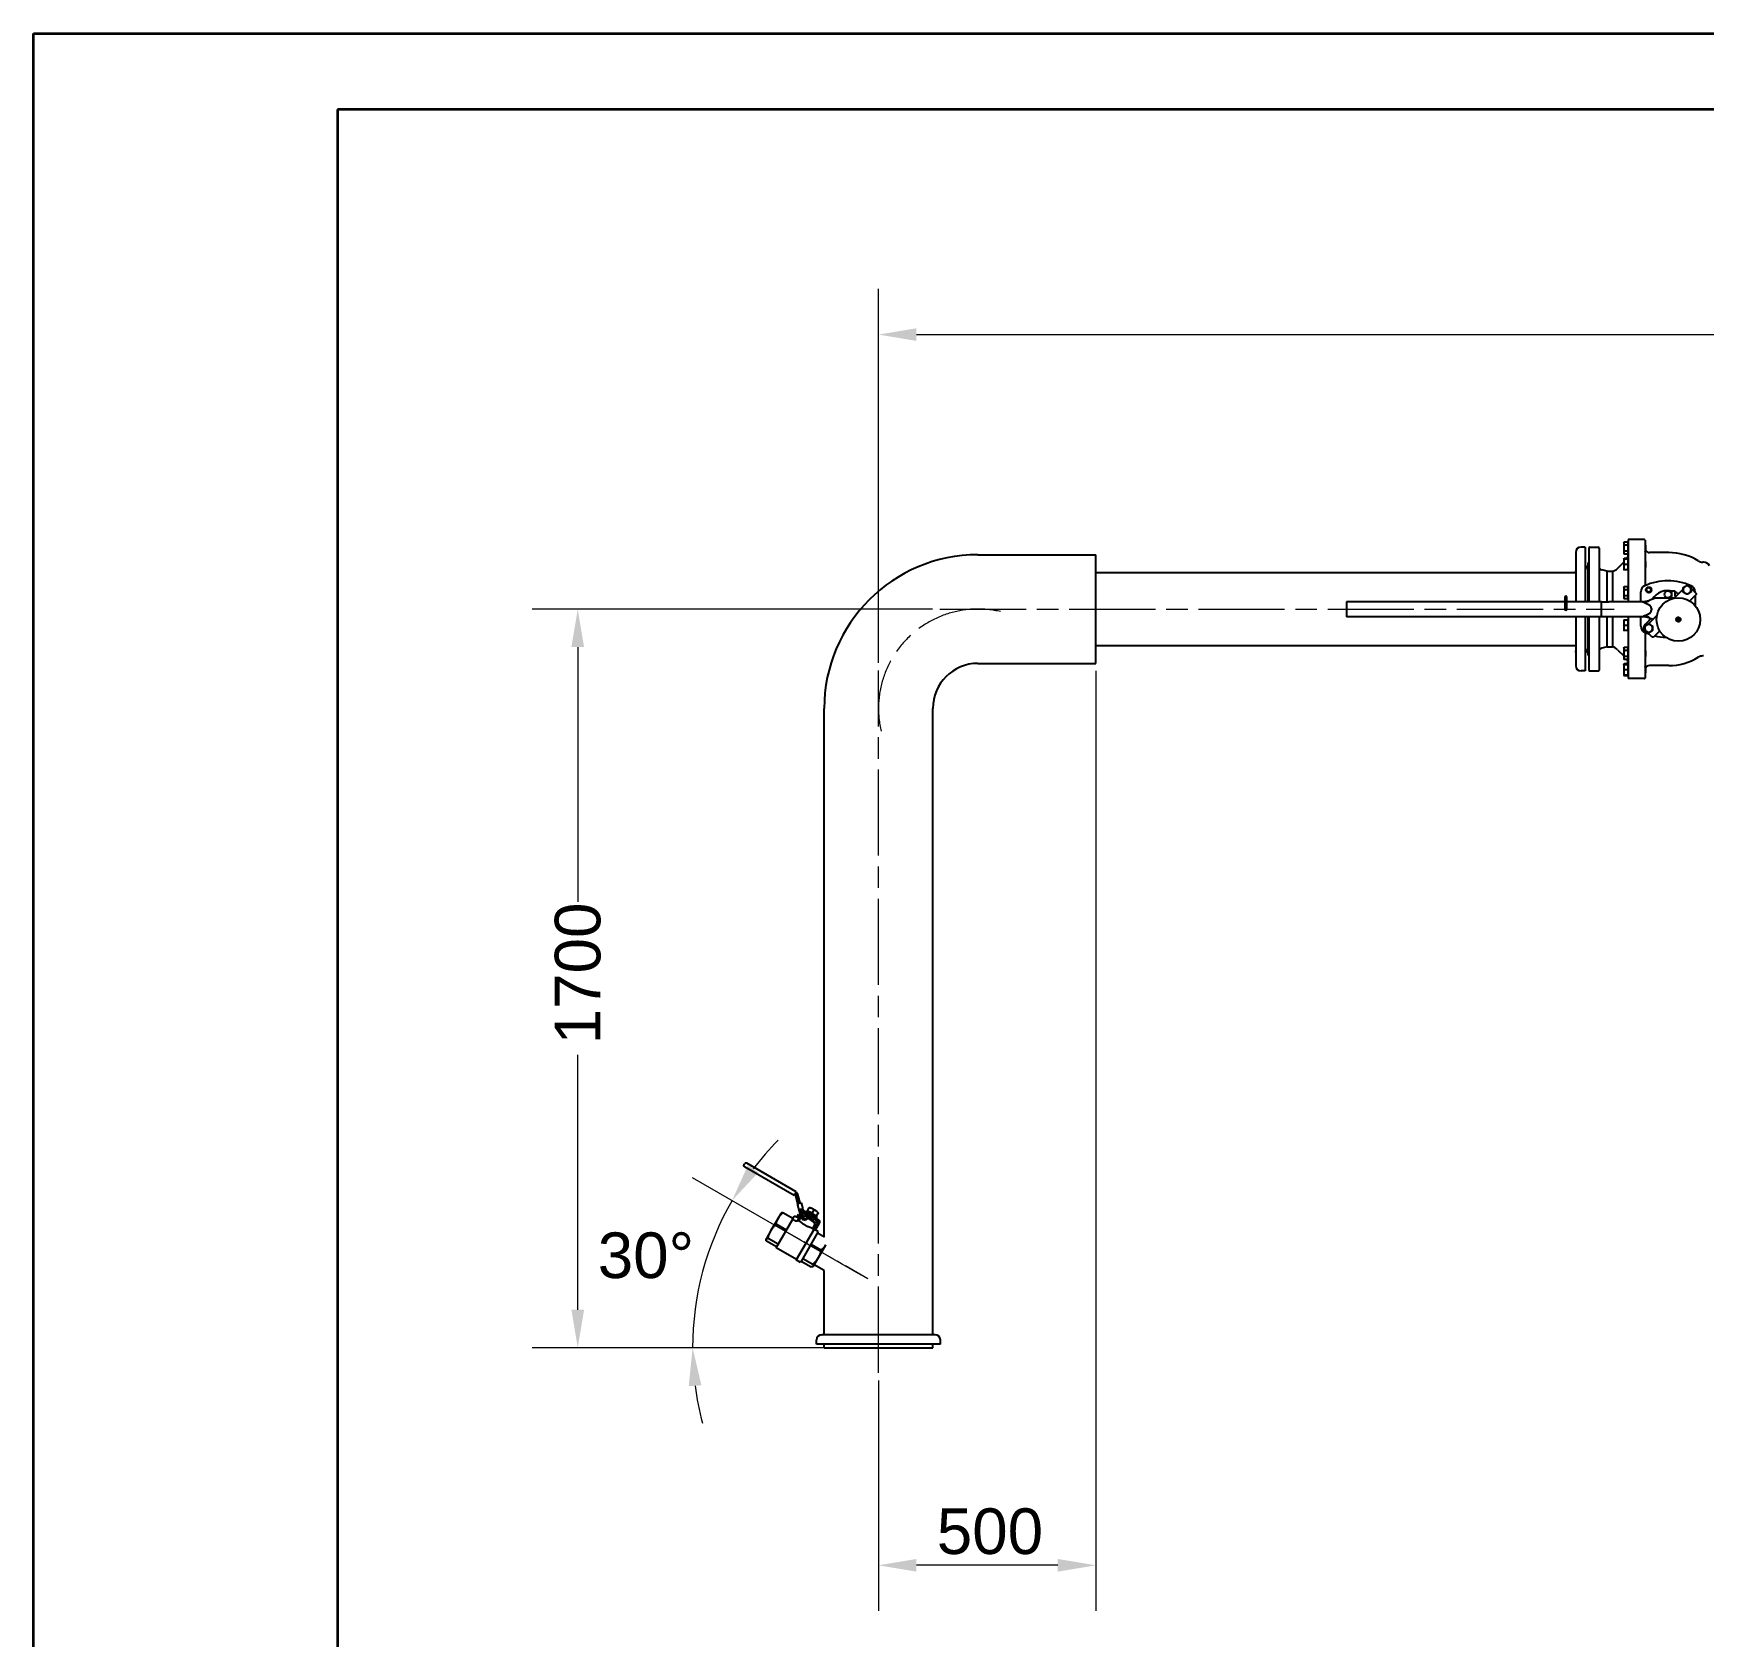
# Model space of a CAD drawing. Header units: millimetres. Extents: x 0 to 14700, y -3 to 10395.
# Drawn here: x 0 to 3844, y 6706 to 10395 of the extents above; entities that cross this region are included whole.
import ezdxf

# ---------------------------------------------------------------- set-up
doc = ezdxf.new("R2010")
doc.units = ezdxf.units.MM
doc.header["$LTSCALE"] = 35
doc.linetypes.add('CHAIN', pattern=[0.3543, 0.2362, -0.0295, 0.0591, -0.0295])
doc.layers.get('0').update_dxf_attribs({"lineweight": 18})
for name, color, linetype, lineweight in [('Border', 7, 'Continuous', 35), ('Centerline', 7, 'Continuous', 18), ('Dimension', 7, 'Continuous', 18), ('Visible', 7, 'Continuous', 25)]:
    doc.layers.add(name, color=color, linetype=linetype, lineweight=lineweight)
doc.styles.add('Title', font='arial.ttf')
doc.dimstyles.new('Default - Method 2b', dxfattribs={"dimscale": 35, "dimtxt": 3, "dimasz": 2.5, "dimexe": 3, "dimexo": 0.5, "dimgap": 0.7, "dimtad": 0, "dimtoh": 1, "dimdec": 1, "dimrnd": 1e-08, "dimtxsty": 'Title', "dimcen": 0.09, "dimdle": 10, "dimclrd": 256, "dimclre": 256, "dimclrt": 7, "dimadec": 0, "dimazin": 2, "dimtfac": 0.833333, "dimtdec": 1, "dimtmove": 0, "dimatfit": 3, "dimfxl": 1, "dimtolj": 1, "dimlwd": -1, "dimlwe": -1, "dimarcsym": 0})

# ---------------------------------------------------------------- blocks, each defined once
blk = doc.blocks.new('Borders Bigadan Border')
at = {"layer": 'Border'}
for p, q in [((0, 297), (420, 297)), ((0, 0), (0, 297)), ((415, 292), (20, 292)), ((20, 292), (20, 5))]:
    blk.add_line(p, q, dxfattribs=at)
blk = doc.blocks.new('*D31')
at = {"layer": 'Defpoints', "color": 0, "transparency": 16777216}
for p in [(7945.1, 9701.9), (1945.1, 8928.8), (7945.1, 8928.8)]:
    blk.add_point(p, dxfattribs=at)
at = {"layer": 'Dimension', "transparency": 16777216}
for p, q in [((1945.1, 8946.3), (1945.1, 9806.9)), ((7945.1, 8946.3), (7945.1, 9806.9)), ((2032.6, 9701.9), (7857.6, 9701.9))]:
    blk.add_line(p, q, dxfattribs=at)
for points in [[(2032.6, 9716.5), (2032.6, 9687.3), (1945.1, 9701.9)], [(7857.6, 9716.5), (7857.6, 9687.3), (7945.1, 9701.9)]]:
    blk.add_solid(points, dxfattribs=at)
at = {"layer": 'Dimension', "color": 7, "transparency": 16777216, "insert": (4788.2, 9726.4), "char_height": 105, "attachment_point": 7, "style": 'Title'}
blk.add_mtext('\\A1;6000', dxfattribs=at)
blk = doc.blocks.new('*D33')
at = {"layer": 'Defpoints', "color": 0, "transparency": 16777216}
for p in [(2086.6, 9070.3), (1252.9, 7370.3), (1839.1, 7370.3)]:
    blk.add_point(p, dxfattribs=at)
at = {"layer": 'Dimension', "transparency": 16777216}
for p, q in [((2069.1, 9070.3), (1147.9, 9070.3)), ((1252.9, 8982.8), (1252.9, 8396.4)), ((1252.9, 7457.8), (1252.9, 8044.1)), ((1821.6, 7370.3), (1147.9, 7370.3))]:
    blk.add_line(p, q, dxfattribs=at)
for points in [[(1238.3, 8982.8), (1267.5, 8982.8), (1252.9, 9070.3)], [(1238.3, 7457.8), (1267.5, 7457.8), (1252.9, 7370.3)]]:
    blk.add_solid(points, dxfattribs=at)
at = {"layer": 'Dimension', "color": 7, "transparency": 16777216, "insert": (1306.5, 8068.6), "char_height": 105, "attachment_point": 7, "rotation": 90, "style": 'Title'}
blk.add_mtext('\\A1;1700', dxfattribs=at)
blk = doc.blocks.new('*D35')
at = {"layer": 'Defpoints', "color": 0, "transparency": 16777216}
for p in [(2445.1, 8945.3), (1945.1, 7312.8), (1945.1, 6869.7)]:
    blk.add_point(p, dxfattribs=at)
at = {"layer": 'Dimension', "transparency": 16777216}
for p, q in [((2445.1, 8927.8), (2445.1, 6764.7)), ((1945.1, 7295.3), (1945.1, 6764.7)), ((2357.6, 6869.7), (2032.6, 6869.7))]:
    blk.add_line(p, q, dxfattribs=at)
for points in [[(2032.6, 6884.3), (2032.6, 6855.1), (1945.1, 6869.7)], [(2357.6, 6884.3), (2357.6, 6855.1), (2445.1, 6869.7)]]:
    blk.add_solid(points, dxfattribs=at)
at = {"layer": 'Dimension', "color": 7, "transparency": 16777216, "insert": (2079.3, 6894.2), "char_height": 105, "attachment_point": 7, "style": 'Title'}
blk.add_mtext('\\A1;500', dxfattribs=at)
blk = doc.blocks.new('*D38')
at = {"layer": 'Defpoints', "color": 0, "transparency": 16777216}
for p in [(1558.1, 7602.1), (1920.3, 7529), (2070.1, 7370.3), (2195.2, 7370.3)]:
    blk.add_point(p, dxfattribs=at)
at = {"layer": 'Dimension', "transparency": 16777216}
for p, q in [((1905.1, 7537.7), (1517.1, 7761.7)), ((2052.6, 7370.3), (1412.3, 7370.3))]:
    blk.add_line(p, q, dxfattribs=at)
for start, end in [(135.1998, 142.5999), (150, 180), (187.4001, 194.8002)]:
    blk.add_arc((2195.2, 7370.3), 677.9, start, end, dxfattribs=at)
for points in [[(1668.8, 7773.9), (1644.5, 7790.1), (1608.1, 7709.2)], [(1508.3, 7282), (1537.5, 7283.9), (1517.3, 7370.3)]]:
    blk.add_solid(points, dxfattribs=at)
at = {"layer": 'Dimension', "color": 7, "transparency": 16777216, "insert": (1298.9, 7529.2), "char_height": 105, "attachment_point": 7, "style": 'Title'}
blk.add_mtext('\\A1;30°', dxfattribs=at)

msp = doc.modelspace()

# ---------------------------------------------------------------- linework, layer by layer
at = {"layer": 'Centerline', "linetype": 'CHAIN', "ltscale": 23.990969}
for p, q in [((2086.61, 9070.27), (3638.08, 9070.27)), ((1945.11, 7312.77), (1945.11, 8928.77))]:
    msp.add_line(p, q, dxfattribs=at)
at = {"layer": 'Centerline', "linetype": 'CHAIN', "ltscale": 7.157958}
msp.add_line((1920.29, 7528.99), (1725.03, 7641.72), dxfattribs=at)
at = {"layer": 'Centerline', "linetype": 'CHAIN', "ltscale": 23.990969}
msp.add_arc((2174.11, 8841.27), 229, 76.8645, 193.1355, dxfattribs=at)
at = {"layer": 'Visible'}
for p, q in [((3670.59, 9230.27), (3670.59, 9086.73)), ((3708.09, 9230.27), (3670.59, 9230.27)), ((3709.59, 9228.77), (3709.59, 9124.19)), ((2174.11, 9195.27), (2445.11, 9195.27)), ((2445.11, 8945.27), (2445.11, 9195.27)), ((3550.09, 9200.77), (3550.09, 9200.64)), ((3550.09, 9200.34), (3550.09, 9200.64)), ((3550.09, 9200.34), (3550.09, 9158.37)), ((3571.59, 9212.77), (3562.09, 9212.77)), ((3571.59, 9212.77), (3571.59, 9086.73)), ((3580.59, 9086.73), (3580.59, 9210.77)), ((3582.59, 9212.77), (3601.59, 9212.77)), ((3603.59, 9210.77), (3603.59, 9086.73)), ((3660.59, 9222.32), (3661.66, 9224.18)), ((3660.59, 9222.32), (3660.59, 9220.72)), ((3660.59, 9220.72), (3660.59, 9210.32)), ((3660.59, 9210.32), (3660.59, 9199.93)), ((3660.59, 9199.93), (3660.59, 9198.32)), ((3660.59, 9198.32), (3661.66, 9196.47)), ((3669.79, 9224.18), (3661.66, 9224.18)), ((3669.79, 9217.25), (3661.66, 9217.25)), ((3669.79, 9203.4), (3661.66, 9203.4)), ((3669.79, 9196.47), (3661.66, 9196.47)), ((3669.79, 9224.18), (3669.79, 9217.25)), ((3669.79, 9221.32), (3670.59, 9221.32)), ((3669.79, 9217.25), (3669.79, 9203.4)), ((3669.79, 9203.4), (3669.79, 9196.47)), ((3669.79, 9199.32), (3670.59, 9199.32)), ((3710.59, 9217.1), (3709.59, 9218.1)), ((3710.59, 9203.55), (3709.85, 9202.81)), ((3710.59, 9217.1), (3710.59, 9203.55)), ((3764.09, 9200.27), (3719.59, 9200.27)), ((2445.11, 9154.42), (3550.09, 9154.42)), ((3550.09, 9154.76), (3550.09, 9158.37)), ((3550.09, 9154.76), (3550.09, 9086.73)), ((3577.59, 9176.27), (3577.59, 9086.73)), ((3579.32, 9176.27), (3577.59, 9176.27)), ((3579.32, 9176.27), (3580.59, 9177)), ((3622.59, 9157.27), (3609.65, 9160.5)), ((3622.59, 9086.73), (3622.59, 9157.27)), ((3622.59, 9157.27), (3634.72, 9157.27)), ((3634.72, 9157.27), (3634.72, 9086.73)), ((3646.33, 9163.84), (3660.59, 9178.1)), ((3660.59, 9184.8), (3661.66, 9186.65)), ((3660.59, 9184.8), (3660.59, 9178.8)), ((3660.59, 9178.8), (3660.59, 9166.8)), ((3660.59, 9166.8), (3660.59, 9160.8)), ((3668.06, 9186.65), (3661.66, 9186.65)), ((3669.79, 9184.8), (3661.66, 9184.8)), ((3669.79, 9172.8), (3661.66, 9172.8)), ((3669.79, 9160.8), (3661.66, 9160.8)), ((3669.79, 9184.8), (3669.79, 9172.8)), ((3669.79, 9183.8), (3670.59, 9183.8)), ((3669.79, 9172.8), (3669.79, 9160.8)), ((3669.79, 9161.8), (3670.59, 9161.8)), ((3710.59, 9179.57), (3709.59, 9180.57)), ((3710.59, 9166.02), (3709.6, 9165.03)), ((3710.59, 9179.57), (3710.59, 9166.02)), ((3844.25, 9178.27), (3842.3, 9178.27)), ((3660.59, 9119.79), (3661.66, 9121.65)), ((3660.59, 9119.79), (3660.59, 9118.19)), ((3660.59, 9118.19), (3660.59, 9107.79)), ((3669.79, 9121.65), (3661.66, 9121.65)), ((3669.79, 9114.72), (3661.66, 9114.72)), ((3669.79, 9121.65), (3669.79, 9114.72)), ((3669.79, 9118.79), (3670.59, 9118.79)), ((3669.79, 9114.72), (3669.79, 9100.87)), ((3778.19, 9111.11), (3771.19, 9111.11)), ((3776.63, 9095.42), (3797.29, 9116.07)), ((3805.78, 9124.56), (3805.93, 9124.71)), ((3805.93, 9124.71), (3806.04, 9124.71)), ((3806.53, 9124.71), (3808.76, 9124.71)), ((3808.76, 9124.71), (3811.81, 9121.66)), ((3815.29, 9118.19), (3827.14, 9106.33)), ((3022.09, 9086.73), (3022.09, 9052.73)), ((3525.09, 9086.73), (3022.09, 9086.73)), ((3525.09, 9097.73), (3525.09, 9069.73)), ((3529.09, 9069.73), (3529.09, 9097.73)), ((3609.09, 9086.73), (3529.09, 9086.73)), ((3609.09, 9054.52), (3609.09, 9086.73)), ((3703.36, 9086.73), (3625.87, 9086.73)), ((3660.59, 9107.79), (3660.59, 9097.4)), ((3660.59, 9097.4), (3660.59, 9095.79)), ((3660.59, 9095.79), (3661.66, 9093.94)), ((3669.79, 9100.87), (3661.66, 9100.87)), ((3669.79, 9093.94), (3661.66, 9093.94)), ((3669.79, 9100.87), (3669.79, 9093.94)), ((3669.79, 9096.79), (3670.59, 9096.79)), ((3699.59, 9086.73), (3699.59, 9110)), ((3731.17, 9094.66), (3719.09, 9090.27)), ((3719.09, 9089.39), (3719.09, 9090.27)), ((3773.82, 9095.27), (3734.59, 9095.27)), ((3770.19, 9110.11), (3770.19, 9099.27)), ((3778.09, 9098.07), (3778.09, 9096.87)), ((3779.19, 9100.68), (3779.19, 9110.11)), ((3779.29, 9099.27), (3780.48, 9099.27)), ((3827.14, 9103.5), (3812.48, 9088.84)), ((3824.59, 9110), (3824.59, 9108.88)), ((3824.59, 9100.95), (3824.59, 9078.33)), ((3827.14, 9106.33), (3827.14, 9103.5)), ((3609.09, 9052.73), (3022.09, 9052.73)), ((3550.09, 9052.73), (3550.09, 8973.99)), ((3571.59, 9052.73), (3571.59, 8927.77)), ((3577.59, 9052.73), (3577.59, 8964.27)), ((3580.59, 8929.77), (3580.59, 9052.73)), ((3603.59, 9052.73), (3603.59, 8929.77)), ((3622.59, 8983.27), (3622.59, 9052.73)), ((3703.36, 9052.73), (3625.87, 9052.73)), ((3634.72, 9052.73), (3634.72, 8983.27)), ((3660.59, 9044.74), (3660.59, 9038.74)), ((3660.59, 9038.74), (3660.59, 9026.74)), ((3669.79, 9044.74), (3661.66, 9044.74)), ((3669.79, 9044.74), (3669.79, 9032.74)), ((3669.79, 9043.74), (3670.59, 9043.74)), ((3670.59, 9052.73), (3670.59, 8910.27)), ((3699.59, 9030.53), (3699.59, 9052.73)), ((3719.48, 9044.63), (3709.41, 9034.56)), ((3717.39, 9036.17), (3736.94, 9055.72)), ((3719.09, 9050.27), (3728.18, 9046.96)), ((3721.24, 9049.48), (3721.24, 9048.87)), ((3783.18, 9048.11), (3782.46, 9048.83)), ((3783.18, 9048.11), (3788.02, 9043.28)), ((3783.53, 9049.89), (3784.25, 9049.17)), ((3789.08, 9044.34), (3784.25, 9049.17)), ((3788.74, 9042.56), (3788.02, 9043.28)), ((3789.08, 9044.34), (3789.8, 9043.62)), ((3660.59, 9026.74), (3660.59, 9020.74)), ((3669.79, 9032.74), (3661.66, 9032.74)), ((3669.79, 9020.74), (3661.66, 9020.74)), ((3669.79, 9032.74), (3669.79, 9020.74)), ((3669.79, 9021.74), (3670.59, 9021.74)), ((3707.64, 9026.42), (3708.9, 9027.68)), ((3707.64, 9023.6), (3707.64, 9026.42)), ((3708.9, 9022.34), (3707.64, 9023.6)), ((3709.59, 9016.34), (3709.59, 8911.77)), ((3726.03, 9005.21), (3712.37, 9018.87)), ((3728.86, 9005.21), (3726.03, 9005.21)), ((3743.52, 9019.88), (3728.86, 9005.21)), ((2445.11, 8986.12), (3550.09, 8986.12)), ((3550.09, 8970.81), (3550.09, 8973.99)), ((3550.09, 8970.81), (3550.09, 8939.77)), ((3579.32, 8964.27), (3577.59, 8964.27)), ((3579.32, 8964.27), (3580.59, 8963.53)), ((3622.59, 8983.27), (3609.65, 8980.03)), ((3622.59, 8983.27), (3634.72, 8983.27)), ((3646.33, 8976.69), (3660.59, 8962.43)), ((3660.59, 8979.74), (3661.66, 8981.59)), ((3660.59, 8979.74), (3660.59, 8978.13)), ((3660.59, 8978.13), (3660.59, 8967.74)), ((3660.59, 8967.74), (3660.59, 8957.34)), ((3660.59, 8957.34), (3660.59, 8955.74)), ((3669.79, 8981.59), (3661.66, 8981.59)), ((3669.79, 8974.66), (3661.66, 8974.66)), ((3669.79, 8960.81), (3661.66, 8960.81)), ((3669.79, 8981.59), (3669.79, 8974.66)), ((3669.79, 8978.74), (3670.59, 8978.74)), ((3669.79, 8974.66), (3669.79, 8960.81)), ((3669.79, 8960.81), (3669.79, 8953.88)), ((3710.59, 8960.96), (3709.59, 8959.96)), ((3710.59, 8974.51), (3709.6, 8975.5)), ((3710.59, 8974.51), (3710.59, 8960.96)), ((3844.25, 8962.27), (3842.3, 8962.27)), ((2174.11, 8945.27), (2445.11, 8945.27)), ((3571.59, 8927.77), (3562.09, 8927.77)), ((3582.59, 8927.77), (3601.59, 8927.77)), ((3660.59, 8955.74), (3661.66, 8953.88)), ((3660.59, 8942.21), (3661.66, 8944.06)), ((3660.59, 8942.21), (3660.59, 8936.21)), ((3660.59, 8936.21), (3660.59, 8924.21)), ((3660.59, 8924.21), (3660.59, 8918.21)), ((3669.79, 8953.88), (3661.66, 8953.88)), ((3669.79, 8944.06), (3661.66, 8944.06)), ((3669.79, 8942.21), (3661.66, 8942.21)), ((3669.79, 8930.21), (3661.66, 8930.21)), ((3669.79, 8956.74), (3670.59, 8956.74)), ((3669.79, 8944.06), (3669.79, 8942.21)), ((3669.79, 8942.21), (3669.79, 8930.21)), ((3669.79, 8941.21), (3670.59, 8941.21)), ((3669.79, 8930.21), (3669.79, 8918.21)), ((3669.79, 8919.21), (3670.59, 8919.21)), ((3710.59, 8923.43), (3709.59, 8922.43)), ((3710.59, 8936.98), (3709.85, 8937.72)), ((3710.59, 8936.98), (3710.59, 8923.43)), ((3764.09, 8940.27), (3719.59, 8940.27)), ((3660.59, 8918.21), (3661.66, 8916.35)), ((3669.79, 8918.21), (3661.66, 8918.21)), ((3669.79, 8916.35), (3661.66, 8916.35)), ((3669.79, 8918.21), (3669.79, 8916.35)), ((3708.09, 8910.27), (3670.59, 8910.27)), ((1820.11, 7625.9), (1820.11, 8841.27)), ((2070.11, 7400.27), (2070.11, 8841.27)), ((1635.58, 7791.29), (1637.05, 7793.85)), ((1750.89, 7720.68), (1636.99, 7786.44)), ((1755.86, 7729.29), (1641.96, 7795.05)), ((1753.78, 7725.67), (1755.25, 7728.23)), ((1756.85, 7726.99), (1755.11, 7727.99)), ((1755.25, 7728.23), (1755.86, 7729.29)), ((1750.89, 7720.68), (1750.91, 7720.7)), ((1750.91, 7720.7), (1752.9, 7724.16)), ((1753.38, 7720.98), (1751.64, 7721.98)), ((1752.9, 7724.16), (1753.78, 7725.67)), ((1755.37, 7724.44), (1753.64, 7725.44)), ((1759.77, 7701.13), (1754.78, 7719.17)), ((1762.23, 7702.93), (1756.78, 7722.63)), ((1758.33, 7698.62), (1762.3, 7684.28)), ((1760.43, 7702.26), (1758.34, 7698.65)), ((1765.11, 7703.67), (1759.66, 7723.37)), ((1762, 7702.87), (1765.84, 7703.86)), ((1769.81, 7689.53), (1765.97, 7688.53)), ((1766.27, 7688.34), (1769.15, 7689.09)), ((1767.15, 7704.03), (1771.12, 7689.69)), ((1771.12, 7689.66), (1769.99, 7687.71)), ((1782, 7685.58), (1785.86, 7692.27)), ((1786.65, 7692.38), (1785.94, 7692.41)), ((1714.63, 7669.3), (1697.67, 7639.92)), ((1709.42, 7600.27), (1748.45, 7667.88)), ((1733.03, 7641.18), (1709.72, 7654.63)), ((1720.69, 7679.79), (1714.63, 7669.3)), ((1720.69, 7679.79), (1721.27, 7680.13)), ((1748.19, 7667.43), (1724.88, 7680.89)), ((1748.45, 7667.88), (1751.3, 7672.82)), ((1757.87, 7671.86), (1758.6, 7673.11)), ((1763.91, 7666.26), (1757.87, 7671.86)), ((1758.15, 7662.28), (1761, 7667.22)), ((1758.6, 7673.11), (1761.18, 7677.6)), ((1764.98, 7667.2), (1758.6, 7673.11)), ((1763.04, 7661.69), (1759.12, 7663.96)), ((1761.18, 7677.6), (1764.28, 7675.81)), ((1764.28, 7666.89), (1761.72, 7662.46)), ((1761.9, 7671.69), (1762.31, 7672.39)), ((1763.63, 7670.69), (1761.9, 7671.69)), ((1762.54, 7684.7), (1762.31, 7684.31)), ((1765.38, 7677.71), (1762.31, 7672.39)), ((1762.31, 7672.39), (1764.04, 7671.39)), ((1762.54, 7684.7), (1764.22, 7678.63)), ((1763.63, 7670.69), (1764.04, 7671.39)), ((1767.11, 7676.71), (1764.04, 7671.39)), ((1766.09, 7688.03), (1764.17, 7687.53)), ((1764.4, 7687.92), (1764.17, 7687.53)), ((1764.17, 7687.53), (1765.85, 7681.46)), ((1768.53, 7673.36), (1764.98, 7667.2)), ((1766.01, 7674.81), (1768.53, 7673.36)), ((1766.09, 7688.03), (1766.27, 7688.34)), ((1766.09, 7688.03), (1767.77, 7681.95)), ((1770.79, 7679.13), (1767.99, 7680.74)), ((1768.35, 7674.89), (1770.81, 7679.15)), ((1768.35, 7674.89), (1773.95, 7673.65)), ((1769.79, 7673.33), (1768.35, 7674.89)), ((1798.95, 7667.48), (1769.08, 7684.73)), ((1771.74, 7669.82), (1769.19, 7665.4)), ((1782.76, 7680.23), (1770.56, 7687.28)), ((1770.81, 7679.15), (1780.26, 7677.05)), ((1774.47, 7674.55), (1771.74, 7669.82)), ((1771.74, 7669.82), (1778.67, 7665.82)), ((1774.47, 7674.55), (1781.4, 7670.55)), ((1778.67, 7665.82), (1777.03, 7662.97)), ((1777.34, 7672.89), (1777.8, 7672.79)), ((1780.26, 7677.05), (1777.8, 7672.79)), ((1777.8, 7672.79), (1793.8, 7663.55)), ((1778.14, 7682.9), (1779.11, 7684.58)), ((1781.4, 7670.55), (1778.67, 7665.82)), ((1780.26, 7677.05), (1796.26, 7667.81)), ((1797.76, 7671.57), (1782.76, 7680.23)), ((1798.95, 7654.95), (1792.89, 7644.46)), ((1793.02, 7680.67), (1796.88, 7687.36)), ((1793.8, 7663.55), (1796.26, 7667.81)), ((1793.8, 7663.55), (1800.35, 7656.42)), ((1796.26, 7667.81), (1802.81, 7660.68)), ((1800.43, 7670.03), (1797.76, 7671.57)), ((1800.35, 7656.42), (1798.27, 7656.88)), ((1798.5, 7654.17), (1802.83, 7651.67)), ((1800.43, 7670.03), (1798.95, 7667.48)), ((1805.47, 7662.25), (1798.95, 7667.48)), ((1802.81, 7660.68), (1800.35, 7656.42)), ((1806.95, 7664.8), (1800.43, 7670.03)), ((1800.7, 7647.97), (1806.6, 7658.19)), ((1801.28, 7662.34), (1804.75, 7660.99)), ((1802.21, 7668.6), (1803.36, 7670.58)), ((1805.48, 7650.14), (1802.75, 7645.4)), ((1802.78, 7673.58), (1806.64, 7680.27)), ((1803.3, 7646.47), (1809.2, 7656.69)), ((1805.43, 7650.17), (1805.48, 7650.14)), ((1805.47, 7662.25), (1806.95, 7664.8)), ((1806.35, 7681.01), (1806.72, 7680.41)), ((1686.48, 7620.53), (1686.19, 7620.04)), ((1686.19, 7620.04), (1686.19, 7619.37)), ((1697.67, 7639.92), (1686.48, 7620.53)), ((1710.65, 7602.4), (1687.34, 7615.86)), ((1714.26, 7608.66), (1690.95, 7622.12)), ((1796.86, 7643.32), (1755.86, 7572.31)), ((1806.47, 7637.77), (1765.47, 7566.76)), ((1796.36, 7642.46), (1791.57, 7645.22)), ((1802.02, 7644.15), (1794.27, 7646.83)), ((1801.48, 7645.84), (1794.99, 7648.09)), ((1806.47, 7637.77), (1796.86, 7643.32)), ((1799.97, 7646.71), (1800.7, 7647.97)), ((1799.97, 7646.71), (1802.57, 7645.21)), ((1803.3, 7646.47), (1800.7, 7647.97)), ((1802.02, 7644.15), (1802.75, 7645.4)), ((1802.57, 7645.21), (1803.3, 7646.47)), ((1802.75, 7645.4), (1802.69, 7645.42)), ((1804.74, 7634.78), (1820.83, 7625.49)), ((1756.36, 7573.17), (1709.42, 7600.27)), ((1770.81, 7576.01), (1794.13, 7562.55)), ((1789.59, 7608.53), (1812.9, 7595.07)), ((1806.18, 7577.27), (1794.99, 7557.88)), ((1822.97, 7606.34), (1806.18, 7577.27)), ((1765.47, 7566.76), (1755.86, 7572.31)), ((1767.2, 7569.75), (1790.51, 7556.29)), ((1794.7, 7557.39), (1794.12, 7557.05)), ((1794.99, 7557.88), (1794.7, 7557.39)), ((1820.11, 7547.74), (1796.88, 7561.15)), ((1820.11, 7400.27), (1820.11, 7547.74)), ((1802.61, 7378.77), (1802.61, 7388.27)), ((1814.84, 7400.27), (1814.61, 7400.27)), ((1814.84, 7400.27), (1815.21, 7400.27)), ((1858.42, 7400.27), (1815.21, 7400.27)), ((1952.78, 7400.27), (1862.07, 7400.27)), ((2042.65, 7400.27), (1957.57, 7400.27)), ((2075.61, 7400.27), (2045.78, 7400.27)), ((2087.61, 7378.77), (2087.61, 7388.27)), ((2087.61, 7378.77), (1802.61, 7378.77)), ((1820.11, 7370.27), (1820.11, 7378.77)), ((1820.11, 7370.27), (2070.11, 7370.27)), ((2070.11, 7370.27), (2070.11, 7378.77))]:
    msp.add_line(p, q, dxfattribs=at)
for centre, radius in [((3717.9, 9114.46), 6.5), ((3717.9, 9114.46), 5.05), ((3762.09, 9104.27), 8), ((3786.13, 9046.22), 50.1), ((3786.13, 9046.22), 5)]:
    msp.add_circle(centre, radius, dxfattribs=at)
for centre, radius, start, end in [((3708.09, 9228.77), 1.5, 0, 90), ((2174.11, 8841.27), 354, 90, 180), ((3562.09, 9200.77), 12, 90, 180), ((3582.59, 9210.77), 2, 90, 180), ((3601.59, 9210.77), 2, 0, 90), ((3650.59, 9196.38), 20, 324.58947, 0), ((3719.59, 9210.27), 10, 205.84193, 270), ((3764.09, 9070.27), 130, 58.57609, 90), ((3566.59, 9161.27), 11, 0, 62.96431), ((3611.59, 9168.26), 8, 180, 255.96376), ((3628.65, 9181.52), 25, 284.03624, 315), ((3842.3, 9198.27), 20, 238.57609, 270), ((3844.25, 9163.27), 15, 27.20289, 90), ((3714.59, 9110), 15, 114.39617, 180), ((3762.09, 9005.27), 130, 65.60383, 114.39617), ((3762.09, 9070.27), 42.5, 73.97613, 147.97752), ((3771.19, 9110.11), 1, 90, 180), ((3778.19, 9110.11), 1, 0, 90), ((3806.29, 9114.46), 9, 120, 180), ((3806.29, 9114.46), 9, 180, 240), ((3806.29, 9114.46), 9, 60, 120), ((3806.29, 9114.46), 9, 0, 60), ((3806.29, 9114.46), 9, 300, 0), ((3809.59, 9110), 15, 0, 65.60383), ((3527.09, 9097.73), 2, 0, 180), ((3734.59, 9085.27), 10, 90, 110), ((3766.19, 9099.27), 4, 323.1301, 0), ((3773.82, 9080.27), 15, 83.70326, 90), ((3779.29, 9098.07), 1.2, 90, 180), ((3762.09, 9070.27), 42.5, 55.16425, 66.27071), ((3790.66, 9100.68), 11.47, 180, 187.10627), ((3806.29, 9114.46), 9, 240, 300), ((3527.09, 9069.73), 2, 180, 0), ((3717.9, 9026.07), 12, 135, 266.40962), ((3717.9, 9026.07), 9, 60, 120), ((3715.24, 9048.87), 6, 315, 358.96845), ((3786.13, 9046.22), 4.5, 144.59407, 305.40593), ((3786.13, 9046.22), 4.5, 125.40593, 144.59407), ((3786.13, 9046.22), 4.5, 324.59407, 125.40593), ((3786.13, 9046.22), 4.5, 305.40593, 324.59407), ((3714.59, 9030.53), 15, 180, 245.60383), ((3762.09, 9135.27), 130, 245.60383, 250.37085), ((3717.9, 9026.07), 9, 120, 180), ((3717.9, 9026.07), 9, 180, 240), ((3717.9, 9026.07), 9, 240, 300), ((3717.9, 9026.07), 9, 0, 60), ((3717.9, 9026.07), 9, 300, 0), ((3762.09, 9135.27), 130, 256.77806, 267.82087), ((3566.59, 8979.27), 11, 297.03569, 0), ((3611.59, 8972.27), 8, 104.03624, 180), ((3628.65, 8959.01), 25, 45, 75.96376), ((3764.09, 9070.27), 130, 270, 301.42391), ((3842.3, 8942.27), 20, 90, 121.42391), ((2174.11, 8841.27), 104, 90, 180), ((3562.09, 8939.77), 12, 180, 270), ((3582.59, 8929.77), 2, 180, 270), ((3601.59, 8929.77), 2, 270, 0), ((3650.59, 8944.15), 20, 0, 29.11806), ((3719.59, 8930.27), 10, 90, 154.15807), ((3708.09, 8911.77), 1.5, 270, 0), ((1637.74, 7787.74), 1.5, 215.91875, 240), ((1641.21, 7793.75), 1.5, 60, 84.08125), ((1814.61, 7388.27), 12, 90, 180), ((2075.61, 7388.27), 12, 0, 90)]:
    msp.add_arc(centre, radius, start, end, dxfattribs=at)
for centre, major_axis, ratio, start_param, end_param in [((3625.85, 9069.73), (0, 17), 0.5, 0, 0.0003069), ((3703.36, 9069.73), (0, 17), 0.5, 5.8284356, 6.2831853), ((3703.36, 9069.73), (0, -17), 0.5, 2.6263196, 2.6868429), ((3690.79, 9069.73), (-34, 0), 0.5, 2.0860694, 4.1971159), ((3703.36, 9069.73), (0, -17), 0.5, 0, 0.4573975), ((3703.36, 9069.73), (0, -17), 0.5, 0.4573975, 0.5152731), ((1753.9, 7721.88), (-5.2, 3), 0.9834011, 3.9269908, 4.712389), ((1751.9, 7718.42), (-2.6, 1.5), 0.9834011, 3.9269908, 4.712389), ((1753.9, 7721.88), (-2.6, 1.5), 0.9834011, 3.9269908, 4.712389), ((1759.78, 7699.02), (-1.45, -0.4), 0.1283008, 6.1534517, 6.2831853), ((1761.87, 7702.63), (-1.45, -0.4), 0.1283008, 4.5826554, 6.1534517), ((1765.84, 7688.3), (-1.45, -0.4), 0.1283008, 4.5826554, 6.1534517), ((1765.71, 7703.63), (1.45, 0.4), 0.1283008, 0, 1.4410627), ((1772.03, 7689.83), (-2.6, 1.5), 0.9834011, 0.7853982, 1.5707963), ((1769.68, 7689.29), (1.45, 0.4), 0.1283008, 6.1534517, 7.724248), ((1796.15, 7686.1), (-10.39, 6), 0.1814447, 5.2359878, 5.9579033), ((1796.15, 7686.1), (10.39, -6), 0.1814447, 1.0471976, 2.0943951), ((1756.15, 7670.02), (-4.85, 2.8), 0.1814447, 3.1415927, 6.2831853), ((1763.75, 7684.68), (-1.45, -0.4), 0.1283008, 6.1534517, 6.9657147), ((1759.42, 7677.39), (4.33, -2.5), 0.9834011, 0.2187122, 0.7853982), ((1777.82, 7654.34), (-13.46, 12.65), 0.1722424, 6.0995198, 6.3236129), ((1761.05, 7680.21), (4.33, -2.5), 0.9834011, 0, 0.7853982), ((1772.03, 7689.83), (-5.2, 3), 0.9834011, 0.7853982, 1.5707963), ((1761.05, 7680.21), (6.06, -3.5), 0.9834011, 0, 0.7853982), ((1783.37, 7663.95), (-15.59, 9), 0.1814447, 5.5193988, 6.0590922), ((1778.12, 7654.87), (-15.59, 9), 0.3743607, 4.9938691, 5.5193988), ((1784.35, 7665.66), (-12.12, 7), 0.1814447, 5.9029341, 6.2485787), ((1791.23, 7677.58), (-12.12, 7), 0.1814447, 3.1415927, 6.2831853), ((1783.37, 7663.95), (15.59, -9), 0.1814447, 0, 1.8522764), ((1784.35, 7665.66), (12.12, -7), 0.1814447, 0.0346066, 1.9360035), ((1789.27, 7674.17), (12.12, -7), 0.1814447, 0.90385, 2.2377427), ((1796.15, 7686.1), (10.39, -6), 0.1814447, 0.325282, 1.0471976), ((1803.27, 7658.43), (2.6, -1.5), 0.9834011, 0, 1.5707963), ((1804, 7659.69), (2.6, -1.5), 0.9834011, 0, 1.5707963), ((1804, 7659.69), (5.2, -3), 0.9834011, 0, 1.5707963)]:
    msp.add_ellipse(centre, major_axis=major_axis, ratio=ratio, start_param=start_param, end_param=end_param, dxfattribs=at)
for points, knots in [([(3550.09, 9200.64), (3550.09, 9200.69), (3550.09, 9200.73), (3550.09, 9200.82), (3550.09, 9200.77), (3550.09, 9200.53), (3550.09, 9200.44), (3550.09, 9200.34)], [-2.19527918, -2.19527918, -2.19527918, -2.19527918, -2.09934923, -2.09934923, -1.8229843, -1.8229843, -1.70977025, -1.70977025, -1.70977025, -1.70977025]), ([(3709.85, 9202.81), (3709.84, 9202.8), (3709.84, 9202.8), (3709.79, 9202.78), (3709.74, 9202.85), (3709.63, 9203.21), (3709.59, 9203.49), (3709.59, 9203.86)], [2.23171863, 2.23171863, 2.23171863, 2.23171863, 2.25494292, 2.25494292, 2.4488197, 2.4488197, 2.6508871, 2.6508871, 2.6508871, 2.6508871]), ([(3550.09, 9158.37), (3550.09, 9158.18), (3550.09, 9157.98), (3550.09, 9157.17), (3550.09, 9156.49), (3550.09, 9155.42), (3550.09, 9155.09), (3550.09, 9154.76)], [-2.19527918, -2.19527918, -2.19527918, -2.19527918, -2.09934923, -2.09934923, -1.8229843, -1.8229843, -1.70977025, -1.70977025, -1.70977025, -1.70977025]), ([(3609.09, 9086.73), (3611.92, 9086.73), (3614.76, 9086.73), (3620.41, 9086.73), (3623.25, 9086.73), (3625.84, 9086.73)], [0, 0, 0, 0, 0.8496436, 0.8496436, 1.7480568, 1.7480568, 1.7480568, 1.7480568]), ([(3707.54, 9084.53), (3709.66, 9085.44), (3712.34, 9086.59), (3716.01, 9088.13), (3717.55, 9088.76), (3718.57, 9089.11), (3718.76, 9089.17), (3718.95, 9089.21), (3719.01, 9089.23), (3719.06, 9089.22), (3719.07, 9089.22), (3719.08, 9089.22), (3719.08, 9089.22), (3719.09, 9089.21), (3719.09, 9089.21), (3719.09, 9089.21), (3719.09, 9089.21), (3719.09, 9089.2), (3719.09, 9089.2), (3719.09, 9089.2)], [-0.32887759, -0.32887759, -0.32887759, -0.32887759, -0.15678381, -0.15678381, -0.03702972, -0.03702972, -0.01330229, -0.01330229, -0.00495378, -0.00495378, -0.00249913, -0.00249913, -0.00147649, -0.00147649, -0.00077863, -0.00077863, -0.00039733, -0.00039733, 0, 0, 0, 0]), ([(3769.39, 9096.87), (3769.23, 9096.65), (3769.04, 9096.45), (3768.85, 9096.27), (3768.65, 9096.1), (3768.44, 9095.95), (3768.22, 9095.82), (3768.01, 9095.69), (3767.79, 9095.59), (3767.56, 9095.51), (3767.45, 9095.47), (3767.34, 9095.43), (3767.23, 9095.4), (3767.11, 9095.37), (3767, 9095.35), (3766.89, 9095.33), (3766.77, 9095.31), (3766.66, 9095.29), (3766.54, 9095.28), (3766.43, 9095.27), (3766.31, 9095.27), (3766.19, 9095.27)], [0, 0, 0, 0, 0.10174268, 0.10174268, 0.10174268, 0.20348536, 0.20348536, 0.20348536, 0.30522804, 0.30522804, 0.30522804, 0.35609938, 0.35609938, 0.35609938, 0.40697072, 0.40697072, 0.40697072, 0.45784206, 0.45784206, 0.45784206, 0.50977811, 0.50977811, 0.50977811, 0.50977811]), ([(3529.09, 9070.76), (3529.12, 9070.71), (3529.15, 9070.65), (3529.28, 9070.32), (3529.34, 9070.02), (3529.34, 9069.45), (3529.28, 9069.15), (3529.05, 9068.59), (3528.88, 9068.34), (3528.48, 9067.94), (3528.23, 9067.77), (3527.68, 9067.54), (3527.37, 9067.48), (3527.09, 9067.48), (3526.81, 9067.48), (3526.51, 9067.54), (3525.95, 9067.77), (3525.7, 9067.94), (3525.3, 9068.34), (3525.13, 9068.59), (3524.9, 9069.15), (3524.84, 9069.45), (3524.84, 9070.02), (3524.9, 9070.32), (3525.04, 9070.65), (3525.06, 9070.71), (3525.09, 9070.76)], [0.91586313, 0.91586313, 0.91586313, 0.91586313, 0.933477, 0.933477, 1.01833806, 1.01833806, 1.10319912, 1.10319912, 1.18806018, 1.18806018, 1.27292213, 1.27292213, 1.35778408, 1.35778408, 1.35778408, 1.44264603, 1.44264603, 1.52750798, 1.52750798, 1.61236904, 1.61236904, 1.6972301, 1.6972301, 1.78209116, 1.78209116, 1.79970503, 1.79970503, 1.79970503, 1.79970503]), ([(3625.85, 9052.73), (3622.59, 9052.73), (3618.95, 9052.73), (3613.22, 9052.73), (3611.15, 9052.73), (3609.09, 9052.73)], [0, 0, 0, 0, 1.1285653, 1.1285653, 1.747918, 1.747918, 1.747918, 1.747918]), ([(3719.09, 9051.33), (3719.09, 9051.33), (3719.09, 9051.32), (3719.09, 9051.32), (3719.09, 9051.32), (3719.08, 9051.31), (3719.08, 9051.31), (3719.07, 9051.3), (3719.06, 9051.3), (3719.01, 9051.3), (3718.95, 9051.3), (3718.73, 9051.33), (3718.52, 9051.38), (3717.3, 9051.69), (3715.38, 9052.31), (3711.87, 9053.46), (3709.55, 9054.25), (3707.54, 9054.94)], [-1.2575811, -1.2575811, -1.2575811, -1.2575811, -1.2539211, -1.2539211, -1.2502327, -1.2502327, -1.244328, -1.244328, -1.2305835, -1.2305835, -1.1924814, -1.1924814, -1.1066965, -1.1066965, -0.6364903, -0.6364903, 0, 0, 0, 0]), ([(3721.24, 9048.87), (3721.24, 9048.86), (3721.24, 9048.84), (3721.24, 9048.82), (3721.24, 9048.8), (3721.24, 9048.78), (3721.24, 9048.76)], [-0.014311058, -0.014311058, -0.014311058, -0.014311058, -0.006933725, -0.006933725, -0.006933725, 0.000525795, 0.000525795, 0.000525795, 0.000525795]), ([(3550.09, 8973.99), (3550.09, 8973.74), (3550.09, 8973.48), (3550.09, 8972.54), (3550.09, 8971.93), (3550.09, 8971.19), (3550.09, 8970.99), (3550.09, 8970.81)], [-2.19527918, -2.19527918, -2.19527918, -2.19527918, -2.09934923, -2.09934923, -1.8229843, -1.8229843, -1.70977025, -1.70977025, -1.70977025, -1.70977025]), ([(3709.59, 8936.67), (3709.59, 8937.04), (3709.63, 8937.32), (3709.74, 8937.69), (3709.8, 8937.77), (3709.85, 8937.72)], [1.44816762, 1.44816762, 1.44816762, 1.44816762, 1.6622591, 1.6622591, 1.88681946, 1.88681946, 1.88681946, 1.88681946]), ([(1636.53, 7786.86), (1636.32, 7787.14), (1636.14, 7787.42), (1635.81, 7787.97), (1635.67, 7788.25), (1635.44, 7788.81), (1635.35, 7789.09), (1635.24, 7789.68), (1635.22, 7790), (1635.3, 7790.65), (1635.41, 7790.99), (1635.58, 7791.29)], [5.89753338, 5.89753338, 5.89753338, 5.89753338, 5.97466376, 5.97466376, 6.05179415, 6.05179415, 6.12892454, 6.12892454, 6.20605492, 6.20605492, 6.28318531, 6.28318531, 6.28318531, 6.28318531]), ([(1641.37, 7795.24), (1641.02, 7795.28), (1640.68, 7795.3), (1640.04, 7795.3), (1639.74, 7795.29), (1639.14, 7795.21), (1638.85, 7795.14), (1638.28, 7794.94), (1638, 7794.8), (1637.47, 7794.41), (1637.23, 7794.15), (1637.05, 7793.85)], [5.89753338, 5.89753338, 5.89753338, 5.89753338, 5.97466376, 5.97466376, 6.05179415, 6.05179415, 6.12892454, 6.12892454, 6.20605492, 6.20605492, 6.28318531, 6.28318531, 6.28318531, 6.28318531]), ([(1758.15, 7662.28), (1758.02, 7662.06), (1757.74, 7661.87), (1756.9, 7661.64), (1756.34, 7661.6), (1755.22, 7661.69), (1754.6, 7661.8), (1753.3, 7662.2), (1752.62, 7662.49), (1751.4, 7663.2), (1750.8, 7663.64), (1749.81, 7664.56), (1749.4, 7665.05), (1748.77, 7665.98), (1748.53, 7666.48), (1748.3, 7667.32), (1748.32, 7667.66), (1748.45, 7667.88)], [-2.73692, -2.73692, -2.73692, -2.73692, -2.4860529, -2.4860529, -2.2351859, -2.2351859, -2.0235457, -2.0235457, -1.8119056, -1.8119056, -1.6002654, -1.6002654, -1.3886253, -1.3886253, -1.1377582, -1.1377582, -0.8868911, -0.8868911, -0.8868911, -0.8868911]), ([(1776.5, 7652.07), (1775.51, 7652.64), (1774.5, 7653.26), (1772.55, 7654.55), (1771.6, 7655.22), (1769.8, 7656.54), (1768.96, 7657.19), (1767.41, 7658.41), (1766.71, 7658.98), (1765.46, 7659.97), (1764.87, 7660.43), (1763.85, 7661.18), (1763.42, 7661.47), (1763.04, 7661.69)], [-11.0232652, -11.0232652, -11.0232652, -11.0232652, -10.6784958, -10.6784958, -10.3337263, -10.3337263, -9.9889569, -9.9889569, -9.6441875, -9.6441875, -9.3000028, -9.3000028, -8.9895805, -8.9895805, -8.9895805, -8.9895805]), ([(1791.57, 7645.22), (1791.19, 7645.44), (1790.72, 7645.67), (1789.57, 7646.17), (1788.87, 7646.45), (1787.39, 7647.04), (1786.54, 7647.37), (1784.71, 7648.1), (1783.73, 7648.5), (1781.69, 7649.39), (1780.64, 7649.88), (1778.54, 7650.93), (1777.5, 7651.49), (1776.5, 7652.07)], [-2.0336847, -2.0336847, -2.0336847, -2.0336847, -1.7232624, -1.7232624, -1.3790777, -1.3790777, -1.0343083, -1.0343083, -0.6895389, -0.6895389, -0.3447694, -0.3447694, 0, 0, 0, 0]), ([(1815.21, 7400.27), (1815.11, 7400.27), (1815.03, 7400.27), (1814.77, 7400.26), (1814.69, 7400.26), (1814.75, 7400.26), (1814.78, 7400.27), (1814.84, 7400.27)], [-2.19527918, -2.19527918, -2.19527918, -2.19527918, -2.09934923, -2.09934923, -1.8229843, -1.8229843, -1.70977025, -1.70977025, -1.70977025, -1.70977025]), ([(1862.07, 7400.27), (1861.78, 7400.27), (1861.51, 7400.27), (1860.46, 7400.26), (1859.76, 7400.26), (1858.88, 7400.26), (1858.64, 7400.27), (1858.42, 7400.27)], [-2.19527918, -2.19527918, -2.19527918, -2.19527918, -2.09934923, -2.09934923, -1.8229843, -1.8229843, -1.70977025, -1.70977025, -1.70977025, -1.70977025]), ([(1957.57, 7400.27), (1957.27, 7400.27), (1956.96, 7400.27), (1955.75, 7400.26), (1954.82, 7400.26), (1953.53, 7400.26), (1953.15, 7400.27), (1952.78, 7400.27)], [-2.19527918, -2.19527918, -2.19527918, -2.19527918, -2.09934923, -2.09934923, -1.8229843, -1.8229843, -1.70977025, -1.70977025, -1.70977025, -1.70977025]), ([(2045.78, 7400.27), (2045.63, 7400.27), (2045.47, 7400.27), (2044.8, 7400.26), (2044.2, 7400.26), (2043.24, 7400.26), (2042.95, 7400.27), (2042.65, 7400.27)], [-2.19527918, -2.19527918, -2.19527918, -2.19527918, -2.09934923, -2.09934923, -1.8229843, -1.8229843, -1.70977025, -1.70977025, -1.70977025, -1.70977025])]:
    msp.add_open_spline(points, degree=3, knots=knots, dxfattribs=at)
for points, weights in [([(3661.66, 9224.18), (3660.59, 9222.32), (3660.59, 9220.72)], [1, 1.0379548493, 1]), ([(3660.59, 9220.72), (3660.59, 9219.11), (3661.66, 9217.25)], [1, 1.0379548493, 1]), ([(3661.66, 9217.25), (3660.59, 9213.54), (3660.59, 9210.32)], [1, 1.0379548493, 1]), ([(3660.59, 9210.32), (3660.59, 9207.11), (3661.66, 9203.4)], [1, 1.0379548493, 1]), ([(3661.66, 9203.4), (3660.59, 9201.54), (3660.59, 9199.93)], [1, 1.0379548493, 1]), ([(3660.59, 9199.93), (3660.59, 9198.32), (3661.66, 9196.47)], [1, 1.0379548493, 1]), ([(3661.66, 9184.8), (3660.59, 9181.58), (3660.59, 9178.8)], [1, 1.0379548493, 1]), ([(3660.59, 9184.8), (3660.59, 9184.8), (3661.66, 9184.8)], [1, 1.0379548493, 1]), ([(3660.59, 9178.8), (3660.59, 9176.01), (3661.66, 9172.8)], [1, 1.0379548493, 1]), ([(3661.66, 9172.8), (3660.59, 9169.58), (3660.59, 9166.8)], [1, 1.0379548493, 1]), ([(3660.59, 9166.8), (3660.59, 9164.01), (3661.66, 9160.8)], [1, 1.0379548493, 1]), ([(3661.66, 9160.8), (3660.59, 9160.8), (3660.59, 9160.8)], [1, 1.0379548493, 1]), ([(3661.66, 9186.65), (3661.1, 9185.67), (3660.84, 9184.8)], [1, 1.01965956375, 1.01895290532]), ([(3661.66, 9121.65), (3660.59, 9119.79), (3660.59, 9118.19)], [1, 1.0379548493, 1]), ([(3660.59, 9118.19), (3660.59, 9116.58), (3661.66, 9114.72)], [1, 1.0379548493, 1]), ([(3661.66, 9114.72), (3660.59, 9111.01), (3660.59, 9107.79)], [1, 1.0379548493, 1]), ([(3797.29, 9119.66), (3799.7, 9121.05), (3801.79, 9122.25)], [1, 1.0379548493, 1]), ([(3797.29, 9114.46), (3797.29, 9116.87), (3797.29, 9119.66)], [1, 1.0379548493, 1]), ([(3797.29, 9109.26), (3797.29, 9112.05), (3797.29, 9114.46)], [1, 1.0379548493, 1]), ([(3801.79, 9122.25), (3803.87, 9123.46), (3806.29, 9124.85)], [1, 1.0379548493, 1]), ([(3806.29, 9124.85), (3808.7, 9123.46), (3810.79, 9122.25)], [1, 1.0379548493, 1]), ([(3810.79, 9122.25), (3812.87, 9121.05), (3815.29, 9119.66)], [1, 1.0379548493, 1]), ([(3815.29, 9119.66), (3815.29, 9116.87), (3815.29, 9114.46)], [1, 1.0379548493, 1]), ([(3815.29, 9114.46), (3815.29, 9112.05), (3815.29, 9109.26)], [1, 1.0379548493, 1]), ([(3660.59, 9107.79), (3660.59, 9104.58), (3661.66, 9100.87)], [1, 1.0379548493, 1]), ([(3661.66, 9100.87), (3660.59, 9099.01), (3660.59, 9097.4)], [1, 1.0379548493, 1]), ([(3660.59, 9097.4), (3660.59, 9095.79), (3661.66, 9093.94)], [1, 1.0379548493, 1]), ([(3801.79, 9106.67), (3799.7, 9107.87), (3797.29, 9109.26)], [1, 1.0379548493, 1]), ([(3806.29, 9104.07), (3803.87, 9105.46), (3801.79, 9106.67)], [1, 1.0379548493, 1]), ([(3810.79, 9106.67), (3808.7, 9105.46), (3806.29, 9104.07)], [1, 1.0379548493, 1]), ([(3815.29, 9109.26), (3812.87, 9107.87), (3810.79, 9106.67)], [1, 1.0379548493, 1]), ([(3661.66, 9044.74), (3660.59, 9041.52), (3660.59, 9038.74)], [1, 1.0379548493, 1]), ([(3660.59, 9044.74), (3660.59, 9044.74), (3661.66, 9044.74)], [1, 1.0379548493, 1]), ([(3660.59, 9038.74), (3660.59, 9035.95), (3661.66, 9032.74)], [1, 1.0379548493, 1]), ([(3713.4, 9033.87), (3715.49, 9035.07), (3717.9, 9036.46)], [1, 1.0379548493, 1]), ([(3717.9, 9036.46), (3720.31, 9035.07), (3722.4, 9033.87)], [1, 1.0379548493, 1]), ([(3661.66, 9032.74), (3660.59, 9029.52), (3660.59, 9026.74)], [1, 1.0379548493, 1]), ([(3660.59, 9026.74), (3660.59, 9023.95), (3661.66, 9020.74)], [1, 1.0379548493, 1]), ([(3661.66, 9020.74), (3660.59, 9020.74), (3660.59, 9020.74)], [1, 1.0379548493, 1]), ([(3708.9, 9031.27), (3711.31, 9032.66), (3713.4, 9033.87)], [1, 1.0379548493, 1]), ([(3708.9, 9026.07), (3708.9, 9028.48), (3708.9, 9031.27)], [1, 1.0379548493, 1]), ([(3708.9, 9020.88), (3708.9, 9023.66), (3708.9, 9026.07)], [1, 1.0379548493, 1]), ([(3713.4, 9018.28), (3711.31, 9019.48), (3708.9, 9020.88)], [1, 1.0379548493, 1]), ([(3717.9, 9015.68), (3715.49, 9017.07), (3713.4, 9018.28)], [1, 1.0379548493, 1]), ([(3722.4, 9018.28), (3720.31, 9017.07), (3717.9, 9015.68)], [1, 1.0379548493, 1]), ([(3722.4, 9033.87), (3724.49, 9032.66), (3726.9, 9031.27)], [1, 1.0379548493, 1]), ([(3726.9, 9020.88), (3724.49, 9019.48), (3722.4, 9018.28)], [1, 1.0379548493, 1]), ([(3726.9, 9031.27), (3726.9, 9028.48), (3726.9, 9026.07)], [1, 1.0379548493, 1]), ([(3726.9, 9026.07), (3726.9, 9023.66), (3726.9, 9020.88)], [1, 1.0379548493, 1]), ([(3661.66, 8981.59), (3660.59, 8979.74), (3660.59, 8978.13)], [1, 1.0379548493, 1]), ([(3660.59, 8978.13), (3660.59, 8976.52), (3661.66, 8974.66)], [1, 1.0379548493, 1]), ([(3661.66, 8974.66), (3660.59, 8970.95), (3660.59, 8967.74)], [1, 1.0379548493, 1]), ([(3660.59, 8967.74), (3660.59, 8964.52), (3661.66, 8960.81)], [1, 1.0379548493, 1]), ([(3661.66, 8960.81), (3660.59, 8958.95), (3660.59, 8957.34)], [1, 1.0379548493, 1]), ([(3660.59, 8957.34), (3660.59, 8955.74), (3661.66, 8953.88)], [1, 1.0379548493, 1]), ([(3660.59, 8942.21), (3660.59, 8942.21), (3661.66, 8942.21)], [1, 1.0379548493, 1]), ([(3661.66, 8942.21), (3660.59, 8938.99), (3660.59, 8936.21)], [1, 1.0379548493, 1]), ([(3660.59, 8936.21), (3660.59, 8933.42), (3661.66, 8930.21)], [1, 1.0379548493, 1]), ([(3661.66, 8930.21), (3660.59, 8926.99), (3660.59, 8924.21)], [1, 1.0379548493, 1]), ([(3660.59, 8924.21), (3660.59, 8921.42), (3661.66, 8918.21)], [1, 1.0379548493, 1]), ([(3661.66, 8944.06), (3661.1, 8943.08), (3660.84, 8942.21)], [1, 1.01965956375, 1.01895290532]), ([(3661.66, 8918.21), (3660.59, 8918.21), (3660.59, 8918.21)], [1, 1.0379548493, 1]), ([(3660.84, 8918.21), (3661.1, 8917.33), (3661.66, 8916.35)], [1.01895290532, 1.01965956375, 1]), ([(1785.94, 7692.41), (1785.94, 7692.41), (1785.86, 7692.27)], [1.74555583159, 1.71498451604, 1.66506350946]), ([(1791.9, 7690.73), (1789.34, 7691.87), (1785.86, 7692.27)], [1.79385662014, 1.79385662014, 1.66506350946]), ([(1796.88, 7687.36), (1794.45, 7689.59), (1791.9, 7690.73)], [1.66506350946, 1.79385662014, 1.79385662014]), ([(1697.67, 7639.92), (1702.02, 7647.46), (1709.72, 7654.63)], [1.77816775413, 1.77816775413, 1.65050105335]), ([(1709.72, 7654.63), (1711.11, 7663.21), (1714.63, 7669.3)], [1.65050105335, 1.77816775413, 1.77816775413]), ([(1714.63, 7669.3), (1718.15, 7675.39), (1724.88, 7680.89)], [1.77816775413, 1.77816775413, 1.65050105335]), ([(1724.88, 7680.89), (1722.42, 7680.79), (1721.27, 7680.13)], [1.65050105335, 1.73458055737, 1.76328647569]), ([(1781.5, 7684.71), (1781.71, 7685.09), (1782, 7685.58)], [1.73302171294, 1.70534042424, 1.66506350946]), ([(1784.04, 7683.91), (1783.03, 7684.63), (1782, 7685.58)], [1.74848948308, 1.71741726703, 1.66506350946]), ([(1793.02, 7680.67), (1791.32, 7680.87), (1789.89, 7681.22)], [1.66506350946, 1.72559276241, 1.75767491564]), ([(1795.06, 7678.23), (1794.04, 7679.3), (1793.02, 7680.67)], [1.75767491564, 1.72559276241, 1.66506350946]), ([(1802.29, 7684.73), (1800.02, 7686.37), (1796.88, 7687.36)], [1.79385662014, 1.79385662014, 1.66506350946]), ([(1802.78, 7673.58), (1801.45, 7674), (1800.31, 7674.52)], [1.66506350946, 1.71741726703, 1.74848948308]), ([(1802.28, 7672.71), (1802.5, 7673.09), (1802.78, 7673.58)], [1.73302171294, 1.70534042424, 1.66506350946]), ([(1806.64, 7680.27), (1804.55, 7683.08), (1802.29, 7684.73)], [1.66506350946, 1.79385662014, 1.79385662014]), ([(1806.72, 7680.41), (1806.72, 7680.41), (1806.64, 7680.27)], [1.74555583159, 1.71498451604, 1.66506350946]), ([(1687.34, 7615.86), (1685.64, 7619.08), (1686.48, 7620.53)], [1.65050105335, 1.77816775413, 1.77816775413]), ([(1686.48, 7620.53), (1687.31, 7621.99), (1690.95, 7622.12)], [1.77816775413, 1.77816775413, 1.65050105335]), ([(1690.95, 7622.12), (1693.31, 7632.38), (1697.67, 7639.92)], [1.65050105335, 1.77816775413, 1.77816775413]), ([(1806.18, 7577.27), (1801.82, 7569.73), (1794.13, 7562.55)], [1.77816775413, 1.77816775413, 1.65050105335]), ([(1812.9, 7595.07), (1810.54, 7584.81), (1806.18, 7577.27)], [1.65050105335, 1.77816775413, 1.77816775413]), ([(1822.97, 7606.35), (1819.47, 7600.43), (1812.9, 7595.07)], [1.77808693539, 1.7749556114, 1.65050105335]), ([(1794.99, 7557.88), (1794.15, 7556.43), (1790.51, 7556.29)], [1.77816775413, 1.77816775413, 1.65050105335]), ([(1794.13, 7562.55), (1795.83, 7559.34), (1794.99, 7557.88)], [1.65050105335, 1.77816775413, 1.77816775413])]:
    msp.add_rational_spline(points, weights, degree=2, dxfattribs=at)
for points in [[(3709.6, 9165.03), (3709.59, 9165.03), (3709.59, 9165.03), (3709.59, 9165.04)], [(3702.89, 9086.73), (3708.29, 9087.91), (3713.69, 9089.09), (3719.09, 9090.27)], [(3719.09, 9050.27), (3713.73, 9051.09), (3708.37, 9051.91), (3703, 9052.73)], [(3709.59, 8975.49), (3709.59, 8975.5), (3709.59, 8975.51), (3709.6, 8975.5)]]:
    msp.add_open_spline(points, degree=3, dxfattribs=at)

# ---------------------------------------------------------------- block references
at = {"xscale": 35, "yscale": 35, "zscale": 35}
msp.add_blockref('Borders Bigadan Border', (0, 0), dxfattribs=at)

# ---------------------------------------------------------------- dimensions: what is measured, and where the dimension line sits
at = {"layer": 'Dimension'}
dim = msp.add_linear_dim(base=(7945.11, 9701.87), p1=(1945.11, 8928.77), p2=(7945.11, 8928.77), dimstyle='Default - Method 2b', override={"dimgap": 0.7, "dimtad": 1, "dimtoh": 0, "dimdec": 1, "dimtol": 0, "dimlim": 0, "dimtp": 0, "dimtm": 0, "dimtdec": 1, "dimtofl": 0, "dimatfit": 1}, dxfattribs=at)
dim.commit()
dim.dimension.update_dxf_attribs({"geometry": '*D31', "text_midpoint": (4945.11, 9701.87), "dimtype": 160})
for base, p1, p2, angle, override, picture, middle in [((1252.92, 7370.27), (2086.61, 9070.27), (1839.11, 7370.27), 270, {"dimgap": 0.7, "dimtoh": 0, "dimdec": 1, "dimtol": 0, "dimlim": 0, "dimtp": 0, "dimtm": 0, "dimtdec": 1, "dimtofl": 0, "dimatfit": 1}, '*D33', (1252.92, 8220.27)), ((1945.11, 6869.7), (2445.11, 8945.27), (1945.11, 7312.77), 180, {"dimgap": 0.7, "dimtad": 1, "dimtoh": 0, "dimdec": 1, "dimtol": 0, "dimlim": 0, "dimtp": 0, "dimtm": 0, "dimtdec": 1, "dimtofl": 0, "dimatfit": 1}, '*D35', (2195.11, 6869.7))]:
    dim = msp.add_linear_dim(base=base, p1=p1, p2=p2, angle=angle, dimstyle='Default - Method 2b', override=override, dxfattribs=at)
    dim.commit()
    dim.dimension.update_dxf_attribs({"geometry": picture, "text_midpoint": middle, "dimtype": 160})
dim = msp.add_angular_dim_3p(base=(1558.14, 7602.14), center=(2195.2, 7370.27), p1=(1920.29, 7528.99), p2=(2070.11, 7370.27), dimstyle='Default - Method 2b', override={"dimgap": 0.7, "dimtad": 3, "dimtih": 1, "dimadec": 0, "dimtol": 0, "dimlim": 0, "dimtp": 0, "dimtm": 0, "dimtdec": 0}, dxfattribs=at)
dim.commit()
dim.dimension.update_dxf_attribs({"geometry": '*D38', "text_midpoint": (1540.35, 7545.73), "dimtype": 165})

doc.saveas('drawing.dxf')
